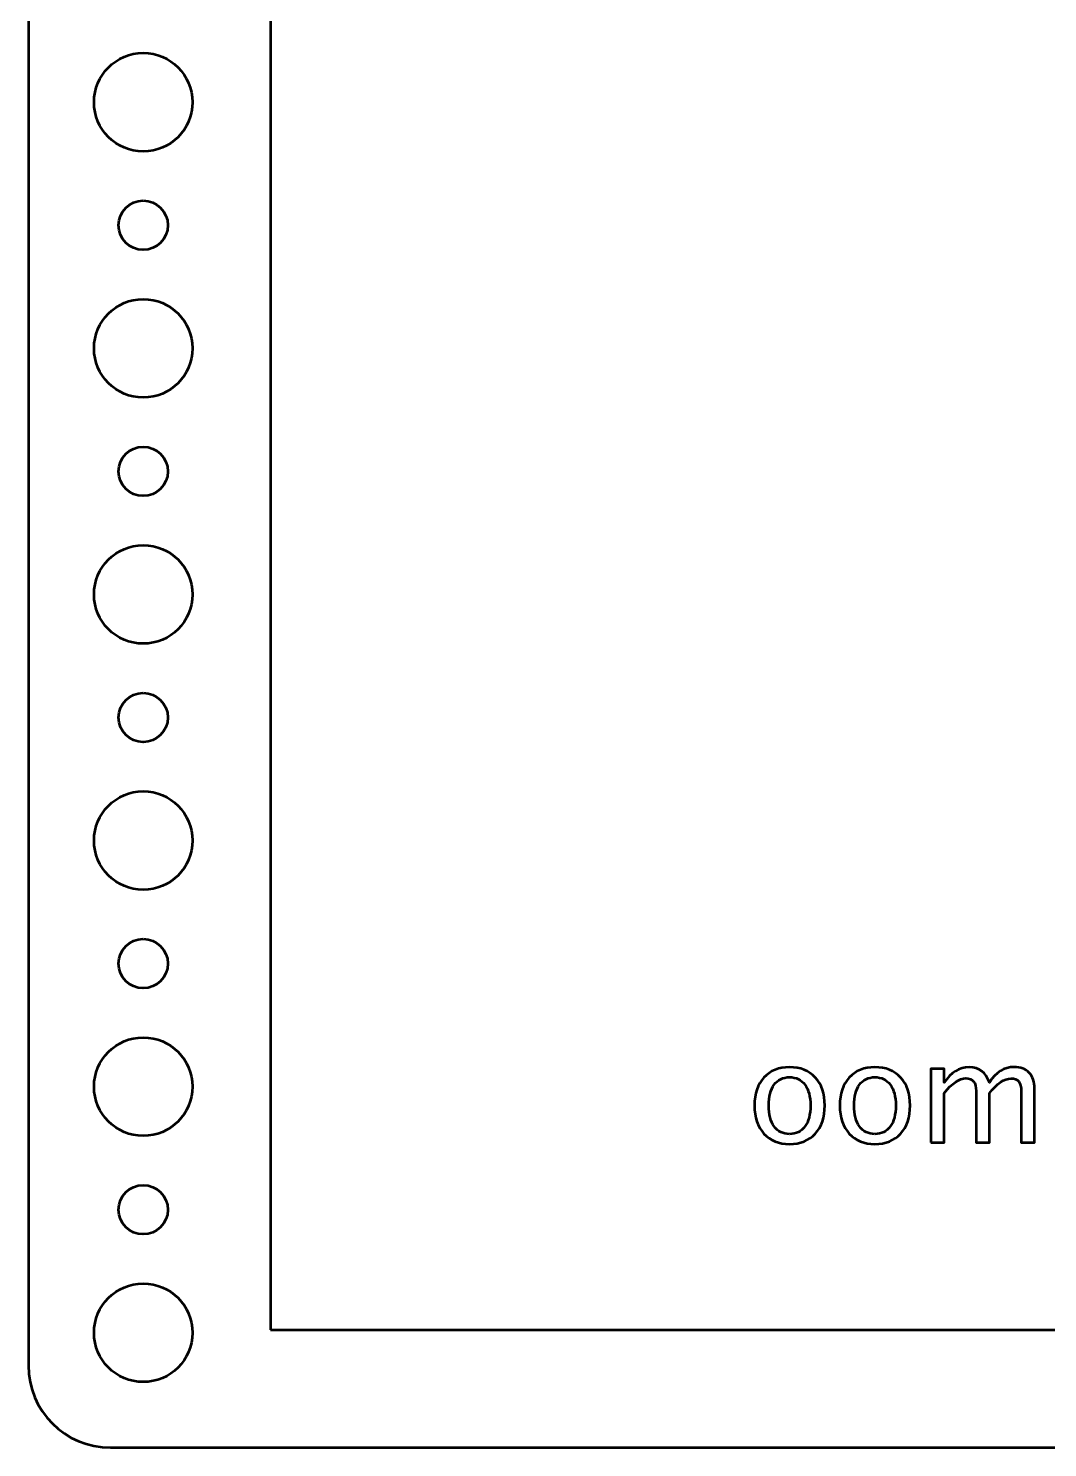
# Model space of a CAD drawing. Header units: centimetres. Extents: x -73 to 73, y -61 to 74.
# Drawn here: x -26.95 to -20.74, y -61.45 to -52.8 of the extents above; entities that cross this region are included whole.
import ezdxf

# ---------------------------------------------------------------- set-up
doc = ezdxf.new("R2010")
doc.units = ezdxf.units.CM
doc.header["$MEASUREMENT"] = 0
doc.layers.add('Layer 1', color=7, linetype='Continuous')

msp = doc.modelspace()

# ---------------------------------------------------------------- linework, layer by layer
at = {"layer": 'Layer 1', "color": 4, "lineweight": 53}
msp.add_lwpolyline([(-25.47354, -60.7323), (-4.47354, -60.7323), (-4.47354, -31.0323), (-25.47354, -31.0323), (-25.47354, -60.7323)], close=True, dxfattribs=at)
at = {"layer": 'Layer 1', "lineweight": 53}
for centre, major_axis in [((-26.24999, -53.25001), (0, 0.30001)), ((-26.25, -54), (0, 0.15)), ((-26.24999, -54.75001), (0, 0.30001)), ((-26.25, -55.5), (0, 0.15)), ((-26.24999, -56.25001), (0, 0.30001)), ((-26.25, -57), (0, 0.15)), ((-26.24999, -57.75001), (0, 0.30001)), ((-26.25, -58.5), (0, 0.15)), ((-26.24999, -59.25001), (0, 0.30001)), ((-26.25, -60), (0, 0.15)), ((-26.24999, -60.75001), (0, 0.30001))]:
    msp.add_ellipse(centre, major_axis=major_axis, ratio=1, dxfattribs=at)
msp.add_open_spline([(-26.95, -60.95), (-26.95, -60.95), (-26.95, -29.05), (-26.95, -29.05), (-26.95, -29.05), (-26.95, -28.77386), (-26.72614, -28.55), (-26.45, -28.55), (-26.45, -28.55), (-26.45, -28.55), (-3.55, -28.55), (-3.55, -28.55), (-3.55, -28.55), (-3.27386, -28.55), (-3.05, -28.77386), (-3.05, -29.05), (-3.05, -29.05), (-3.05, -29.05), (-3.05, -60.95), (-3.05, -60.95), (-3.05, -60.95), (-3.05, -61.22614), (-3.27386, -61.45), (-3.55, -61.45), (-3.55, -61.45), (-3.55, -61.45), (-26.45, -61.45), (-26.45, -61.45), (-26.45, -61.45), (-26.72614, -61.45), (-26.95, -61.22614), (-26.95, -60.95)], degree=3, knots=[0, 0, 0, 0, 0.1111111, 0.1111111, 0.1111111, 0.1111111, 0.2222222, 0.2222222, 0.2222222, 0.2222222, 0.3333333, 0.3333333, 0.3333333, 0.3333333, 0.4444444, 0.4444444, 0.4444444, 0.4444444, 0.5555556, 0.5555556, 0.5555556, 0.5555556, 0.6666667, 0.6666667, 0.6666667, 0.6666667, 0.7777778, 0.7777778, 0.7777778, 0.7777778, 1, 1, 1, 1], dxfattribs=at)
at = {"layer": 'Layer 1', "color": 5, "lineweight": 53}
for points, knots in [([(-22.31018, -59.59967), (-22.37608, -59.59967), (-22.42829, -59.57864), (-22.46668, -59.53659), (-22.46668, -59.53659), (-22.5052, -59.49454), (-22.52439, -59.43739), (-22.52439, -59.36528), (-22.52439, -59.36528), (-22.52439, -59.29332), (-22.5052, -59.23631), (-22.46668, -59.1944), (-22.46668, -59.1944), (-22.42829, -59.15249), (-22.37608, -59.13146), (-22.31018, -59.13146), (-22.31018, -59.13146), (-22.24428, -59.13146), (-22.19207, -59.15249), (-22.15369, -59.1944), (-22.15369, -59.1944), (-22.11517, -59.23631), (-22.09597, -59.29332), (-22.09597, -59.36528), (-22.09597, -59.36528), (-22.09597, -59.43739), (-22.11517, -59.49454), (-22.15369, -59.53659), (-22.15369, -59.53659), (-22.19207, -59.57864), (-22.24428, -59.59967), (-22.31018, -59.59967)], [0, 0, 0, 0, 0.1111111, 0.1111111, 0.1111111, 0.1111111, 0.2222222, 0.2222222, 0.2222222, 0.2222222, 0.3333333, 0.3333333, 0.3333333, 0.3333333, 0.4444444, 0.4444444, 0.4444444, 0.4444444, 0.5555556, 0.5555556, 0.5555556, 0.5555556, 0.6666667, 0.6666667, 0.6666667, 0.6666667, 0.7777778, 0.7777778, 0.7777778, 0.7777778, 1, 1, 1, 1]), ([(-21.79004, -59.59967), (-21.85594, -59.59967), (-21.90815, -59.57864), (-21.94654, -59.53659), (-21.94654, -59.53659), (-21.98506, -59.49454), (-22.00425, -59.43739), (-22.00425, -59.36528), (-22.00425, -59.36528), (-22.00425, -59.29332), (-21.98506, -59.23631), (-21.94654, -59.1944), (-21.94654, -59.1944), (-21.90815, -59.15249), (-21.85594, -59.13146), (-21.79004, -59.13146), (-21.79004, -59.13146), (-21.72414, -59.13146), (-21.67193, -59.15249), (-21.63355, -59.1944), (-21.63355, -59.1944), (-21.59503, -59.23631), (-21.57583, -59.29332), (-21.57583, -59.36528), (-21.57583, -59.36528), (-21.57583, -59.43739), (-21.59503, -59.49454), (-21.63355, -59.53659), (-21.63355, -59.53659), (-21.67193, -59.57864), (-21.72414, -59.59967), (-21.79004, -59.59967)], [0, 0, 0, 0, 0.1111111, 0.1111111, 0.1111111, 0.1111111, 0.2222222, 0.2222222, 0.2222222, 0.2222222, 0.3333333, 0.3333333, 0.3333333, 0.3333333, 0.4444444, 0.4444444, 0.4444444, 0.4444444, 0.5555556, 0.5555556, 0.5555556, 0.5555556, 0.6666667, 0.6666667, 0.6666667, 0.6666667, 0.7777778, 0.7777778, 0.7777778, 0.7777778, 1, 1, 1, 1]), ([(-21.44855, -59.58951), (-21.44855, -59.58951), (-21.44855, -59.14077), (-21.44855, -59.14077), (-21.44855, -59.14077), (-21.44855, -59.14077), (-21.36727, -59.14077), (-21.36727, -59.14077), (-21.36727, -59.14077), (-21.36727, -59.14077), (-21.36727, -59.22558), (-21.36727, -59.22558), (-21.36727, -59.22558), (-21.32762, -59.16279), (-21.27682, -59.13146), (-21.21459, -59.13146), (-21.21459, -59.13146), (-21.15461, -59.13146), (-21.11383, -59.16279), (-21.0921, -59.22558), (-21.0921, -59.22558), (-21.05358, -59.16222), (-21.00334, -59.13061), (-20.94168, -59.13061), (-20.94168, -59.13061), (-20.90231, -59.13061), (-20.87169, -59.14219), (-20.84981, -59.16547), (-20.84981, -59.16547), (-20.82794, -59.18875), (-20.81693, -59.22135), (-20.81693, -59.26326), (-20.81693, -59.26326), (-20.81693, -59.26326), (-20.81693, -59.58951), (-20.81693, -59.58951), (-20.81693, -59.58951), (-20.81693, -59.58951), (-20.89821, -59.58951), (-20.89821, -59.58951), (-20.89821, -59.58951), (-20.89821, -59.58951), (-20.89821, -59.27667), (-20.89821, -59.27667), (-20.89821, -59.27667), (-20.89821, -59.22558), (-20.91853, -59.20004), (-20.95917, -59.20004), (-20.95917, -59.20004), (-21.00137, -59.20004), (-21.04568, -59.22982), (-21.0921, -59.28951), (-21.0921, -59.28951), (-21.0921, -59.28951), (-21.0921, -59.58951), (-21.0921, -59.58951), (-21.0921, -59.58951), (-21.0921, -59.58951), (-21.17338, -59.58951), (-21.17338, -59.58951), (-21.17338, -59.58951), (-21.17338, -59.58951), (-21.17338, -59.27638), (-21.17338, -59.27638), (-21.17338, -59.27638), (-21.17338, -59.22488), (-21.19398, -59.1992), (-21.23533, -59.1992), (-21.23533, -59.1992), (-21.27639, -59.1992), (-21.32042, -59.22911), (-21.36727, -59.28908), (-21.36727, -59.28908), (-21.36727, -59.28908), (-21.36727, -59.58951), (-21.36727, -59.58951), (-21.36727, -59.58951), (-21.36727, -59.58951), (-21.44855, -59.58951), (-21.44855, -59.58951)], [0, 0, 0, 0, 0.047619, 0.047619, 0.047619, 0.047619, 0.0952381, 0.0952381, 0.0952381, 0.0952381, 0.1428571, 0.1428571, 0.1428571, 0.1428571, 0.1904762, 0.1904762, 0.1904762, 0.1904762, 0.2380952, 0.2380952, 0.2380952, 0.2380952, 0.2857143, 0.2857143, 0.2857143, 0.2857143, 0.3333333, 0.3333333, 0.3333333, 0.3333333, 0.3809524, 0.3809524, 0.3809524, 0.3809524, 0.4285714, 0.4285714, 0.4285714, 0.4285714, 0.4761905, 0.4761905, 0.4761905, 0.4761905, 0.5238095, 0.5238095, 0.5238095, 0.5238095, 0.5714286, 0.5714286, 0.5714286, 0.5714286, 0.6190476, 0.6190476, 0.6190476, 0.6190476, 0.6666667, 0.6666667, 0.6666667, 0.6666667, 0.7142857, 0.7142857, 0.7142857, 0.7142857, 0.7619048, 0.7619048, 0.7619048, 0.7619048, 0.8095238, 0.8095238, 0.8095238, 0.8095238, 0.8571429, 0.8571429, 0.8571429, 0.8571429, 0.9047619, 0.9047619, 0.9047619, 0.9047619, 1, 1, 1, 1]), ([(-22.31032, -59.53871), (-22.27011, -59.53871), (-22.23878, -59.52361), (-22.21648, -59.49327), (-22.21648, -59.49327), (-22.19433, -59.46307), (-22.18318, -59.42032), (-22.18318, -59.36528), (-22.18318, -59.36528), (-22.18318, -59.31039), (-22.19433, -59.26778), (-22.21648, -59.23758), (-22.21648, -59.23758), (-22.23878, -59.20752), (-22.27011, -59.19242), (-22.31032, -59.19242), (-22.31032, -59.19242), (-22.35068, -59.19242), (-22.38201, -59.20752), (-22.40402, -59.23758), (-22.40402, -59.23758), (-22.42618, -59.26778), (-22.43718, -59.31039), (-22.43718, -59.36528), (-22.43718, -59.36528), (-22.43718, -59.42032), (-22.42618, -59.46307), (-22.40402, -59.49327), (-22.40402, -59.49327), (-22.38201, -59.52361), (-22.35068, -59.53871), (-22.31032, -59.53871)], [0, 0, 0, 0, 0.1111111, 0.1111111, 0.1111111, 0.1111111, 0.2222222, 0.2222222, 0.2222222, 0.2222222, 0.3333333, 0.3333333, 0.3333333, 0.3333333, 0.4444444, 0.4444444, 0.4444444, 0.4444444, 0.5555556, 0.5555556, 0.5555556, 0.5555556, 0.6666667, 0.6666667, 0.6666667, 0.6666667, 0.7777778, 0.7777778, 0.7777778, 0.7777778, 1, 1, 1, 1]), ([(-21.79018, -59.53871), (-21.74997, -59.53871), (-21.71864, -59.52361), (-21.69634, -59.49327), (-21.69634, -59.49327), (-21.67419, -59.46307), (-21.66304, -59.42032), (-21.66304, -59.36528), (-21.66304, -59.36528), (-21.66304, -59.31039), (-21.67419, -59.26778), (-21.69634, -59.23758), (-21.69634, -59.23758), (-21.71864, -59.20752), (-21.74997, -59.19242), (-21.79018, -59.19242), (-21.79018, -59.19242), (-21.83054, -59.19242), (-21.86187, -59.20752), (-21.88388, -59.23758), (-21.88388, -59.23758), (-21.90604, -59.26778), (-21.91704, -59.31039), (-21.91704, -59.36528), (-21.91704, -59.36528), (-21.91704, -59.42032), (-21.90604, -59.46307), (-21.88388, -59.49327), (-21.88388, -59.49327), (-21.86187, -59.52361), (-21.83054, -59.53871), (-21.79018, -59.53871)], [0, 0, 0, 0, 0.1111111, 0.1111111, 0.1111111, 0.1111111, 0.2222222, 0.2222222, 0.2222222, 0.2222222, 0.3333333, 0.3333333, 0.3333333, 0.3333333, 0.4444444, 0.4444444, 0.4444444, 0.4444444, 0.5555556, 0.5555556, 0.5555556, 0.5555556, 0.6666667, 0.6666667, 0.6666667, 0.6666667, 0.7777778, 0.7777778, 0.7777778, 0.7777778, 1, 1, 1, 1])]:
    msp.add_open_spline(points, degree=3, knots=knots, dxfattribs=at)

doc.saveas('drawing.dxf')
